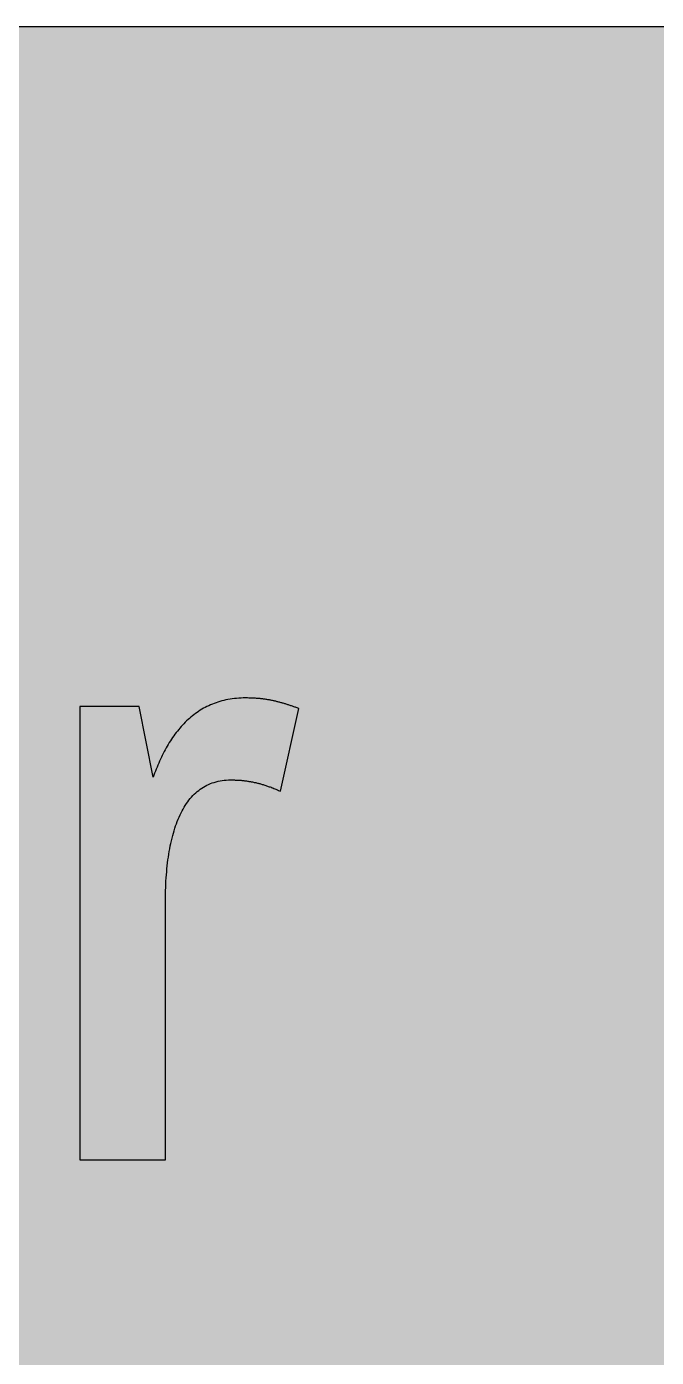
# Model space of a CAD drawing. Header units: millimetres. Extents: x 0 to 212, y 0 to 212.
# Drawn here: x 96.2 to 121.7, y 157.9 to 211.7 of the extents above; entities that cross this region are included whole.
import ezdxf

# ---------------------------------------------------------------- set-up
doc = ezdxf.new("R2010")
doc.units = ezdxf.units.MM

msp = doc.modelspace()

# ---------------------------------------------------------------- hatches: boundary and pattern name
for color, points in [(254, [(14.1633, 0.0536), (13.9878, 0.0533), (13.8125, 0.0559), (13.6373, 0.061), (13.462, 0.0686), (13.2893, 0.0787), (13.114, 0.0914), (12.9413, 0.1041), (12.7686, 0.1219), (12.5959, 0.1397), (12.4231, 0.16), (12.2504, 0.1829), (12.0777, 0.2057), (11.9075, 0.2337), (11.7373, 0.2616), (11.5672, 0.2921), (11.397, 0.3251), (11.2268, 0.3607), (11.0592, 0.3988), (10.8915, 0.4369), (10.7239, 0.4775), (10.5562, 0.5207), (10.3886, 0.5664), (10.2235, 0.6121), (10.0584, 0.6629), (9.8933, 0.7137), (9.7307, 0.7671), (9.5682, 0.8204), (9.4056, 0.8788), (9.2431, 0.9373), (9.083, 0.9982), (8.923, 1.0617), (8.763, 1.1252), (8.6055, 1.1938), (8.4455, 1.2624), (8.2906, 1.331), (8.1331, 1.4046), (7.9781, 1.4783), (7.8232, 1.5545), (7.6708, 1.6332), (7.5184, 1.7145), (7.366, 1.7958), (7.2161, 1.8796), (7.0663, 1.966), (6.919, 2.0523), (6.7716, 2.1438), (6.6243, 2.2352), (6.4795, 2.3266), (6.3348, 2.4232), (6.19, 2.5197), (6.0477, 2.6187), (5.908, 2.7178), (5.7683, 2.8194), (5.6286, 2.9235), (5.4915, 3.0302), (5.3543, 3.1369), (5.2197, 3.2461), (5.0851, 3.3579), (4.953, 3.4722), (4.8209, 3.5865), (4.6914, 3.7033), (4.5644, 3.8202), (4.4348, 3.9395), (4.3104, 4.0615), (4.1859, 4.1859), (4.0615, 4.3104), (3.9395, 4.4348), (3.8202, 4.5618), (3.7033, 4.6914), (3.5865, 4.8209), (3.4722, 4.953), (3.3579, 5.0851), (3.2487, 5.2197), (3.1369, 5.3543), (3.0302, 5.4915), (2.9235, 5.6286), (2.8194, 5.7683), (2.7178, 5.908), (2.6187, 6.0477), (2.5197, 6.19), (2.4232, 6.3348), (2.3266, 6.477), (2.2352, 6.6243), (2.1438, 6.7691), (2.0523, 6.9164), (1.966, 7.0663), (1.8796, 7.2161), (1.7958, 7.366), (1.7145, 7.5184), (1.6332, 7.6708), (1.5545, 7.8232), (1.4783, 7.9781), (1.4046, 8.1331), (1.331, 8.2906), (1.2598, 8.4455), (1.1913, 8.603), (1.1252, 8.763), (1.0592, 8.923), (0.9982, 9.083), (0.9373, 9.2431), (0.8763, 9.4056), (0.8204, 9.5682), (0.7645, 9.7307), (0.7112, 9.8933), (0.6604, 10.0584), (0.6121, 10.2235), (0.5639, 10.3911), (0.5207, 10.5562), (0.4775, 10.7239), (0.4343, 10.8915), (0.3962, 11.0592), (0.3607, 11.2268), (0.3251, 11.397), (0.2921, 11.5672), (0.2616, 11.7373), (0.2311, 11.9075), (0.2057, 12.0802), (0.1803, 12.2504), (0.1575, 12.4231), (0.1372, 12.5959), (0.1194, 12.7686), (0.1041, 12.9413), (0.0889, 13.1166), (0.0787, 13.2893), (0.0686, 13.4645), (0.061, 13.6373), (0.0559, 13.8125), (0.0508, 13.9878), (0.0508, 14.163), (0.0522, 197.6092), (0.0508, 197.7822), (0.0559, 197.9574), (0.061, 198.1327), (0.0686, 198.308), (0.0787, 198.4807), (0.0889, 198.6559), (0.1041, 198.8287), (0.1194, 199.0014), (0.1372, 199.1741), (0.1575, 199.3468), (0.1803, 199.5195), (0.2057, 199.6923), (0.2311, 199.8624), (0.2616, 200.0326), (0.2921, 200.2028), (0.3251, 200.373), (0.3607, 200.5432), (0.3962, 200.7108), (0.4343, 200.8784), (0.4775, 201.0461), (0.5207, 201.2137), (0.5639, 201.3814), (0.6121, 201.5465), (0.6604, 201.7116), (0.7112, 201.8767), (0.7645, 202.0392), (0.8204, 202.2018), (0.8763, 202.3643), (0.9373, 202.5269), (0.9982, 202.6869), (1.0592, 202.8469), (1.1252, 203.007), (1.1913, 203.1644), (1.2598, 203.3245), (1.331, 203.4794), (1.4046, 203.6369), (1.4783, 203.7918), (1.5545, 203.9468), (1.6332, 204.0992), (1.7145, 204.2516), (1.7958, 204.404), (1.8796, 204.5538), (1.966, 204.7037), (2.0523, 204.851), (2.1438, 204.9983), (2.2352, 205.1456), (2.3266, 205.2904), (2.4232, 205.4352), (2.5197, 205.58), (2.6187, 205.7222), (2.7178, 205.8619), (2.8194, 206.0016), (2.9235, 206.1413), (3.0302, 206.2785), (3.1369, 206.4156), (3.2487, 206.5503), (3.3579, 206.6849), (3.4722, 206.817), (3.5865, 206.949), (3.7033, 207.0786), (3.8202, 207.2056), (3.9395, 207.3351), (4.0615, 207.4596), (4.1859, 207.584), (4.3104, 207.7085), (4.4348, 207.8304), (4.5644, 207.9498), (4.6914, 208.0666), (4.8209, 208.1835), (4.953, 208.2978), (5.0851, 208.4121), (5.2197, 208.5213), (5.3543, 208.6331), (5.4915, 208.7397), (5.6286, 208.8464), (5.7683, 208.9506), (5.908, 209.0522), (6.0477, 209.1512), (6.19, 209.2503), (6.3348, 209.3468), (6.4795, 209.4433), (6.6243, 209.5348), (6.7716, 209.6262), (6.919, 209.7176), (7.0663, 209.804), (7.2161, 209.8904), (7.366, 209.9742), (7.5184, 210.0555), (7.6708, 210.1367), (7.8232, 210.2155), (7.9781, 210.2917), (8.1331, 210.3653), (8.2906, 210.439), (8.4455, 210.5101), (8.6055, 210.5787), (8.763, 210.6447), (8.923, 210.7108), (9.083, 210.7717), (9.2431, 210.8327), (9.4056, 210.8937), (9.5682, 210.9495), (9.7307, 211.0054), (9.8933, 211.0588), (10.0584, 211.1096), (10.2235, 211.1578), (10.3886, 211.2061), (10.5562, 211.2493), (10.7239, 211.2924), (10.8915, 211.3356), (11.0592, 211.3737), (11.2268, 211.4093), (11.397, 211.4448), (11.5672, 211.4779), (11.7373, 211.5083), (11.9075, 211.5388), (12.0777, 211.5642), (12.2504, 211.5896), (12.4231, 211.6125), (12.5959, 211.6328), (12.7686, 211.6506), (12.9413, 211.6658), (13.114, 211.6811), (13.2893, 211.6912), (13.462, 211.7014), (13.6373, 211.709), (13.8125, 211.7141), (13.9878, 211.7192), (14.163, 211.7192), (197.6078, 211.7203), (197.7822, 211.7192), (197.9574, 211.7141), (198.1327, 211.709), (198.3054, 211.7014), (198.4807, 211.6912), (198.6534, 211.6811), (198.8287, 211.6658), (199.0014, 211.6506), (199.1741, 211.6328), (199.3468, 211.6125), (199.5195, 211.5896), (199.6897, 211.5642), (199.8624, 211.5388), (200.0326, 211.5083), (200.2028, 211.4779), (200.373, 211.4448), (200.5432, 211.4093), (200.7108, 211.3737), (200.8784, 211.3356), (201.0461, 211.2924), (201.2137, 211.2493), (201.3788, 211.2061), (201.5465, 211.1578), (201.7116, 211.1096), (201.8767, 211.0588), (202.0392, 211.0054), (202.2018, 210.9495), (202.3643, 210.8937), (202.5269, 210.8327), (202.6869, 210.7717), (202.8469, 210.7108), (203.007, 210.6447), (203.167, 210.5787), (203.3245, 210.5101), (203.4794, 210.439), (203.6369, 210.3653), (203.7918, 210.2917), (203.9468, 210.2155), (204.0992, 210.1367), (204.2516, 210.0555), (204.404, 209.9742), (204.5538, 209.8904), (204.7037, 209.804), (204.8535, 209.7176), (205.0009, 209.6262), (205.1456, 209.5348), (205.293, 209.4433), (205.4352, 209.3468), (205.58, 209.2503), (205.7222, 209.1512), (205.8619, 209.0522), (206.0016, 208.9506), (206.1413, 208.8464), (206.2785, 208.7397), (206.4156, 208.6331), (206.5503, 208.5213), (206.6849, 208.4121), (206.817, 208.2978), (206.949, 208.1835), (207.0786, 208.0666), (207.2081, 207.9498), (207.3351, 207.8304), (207.4596, 207.7085), (207.584, 207.584), (207.7085, 207.4596), (207.8304, 207.3351), (207.9498, 207.2056), (208.0666, 207.0786), (208.1835, 206.949), (208.2978, 206.817), (208.4121, 206.6849), (208.5238, 206.5503), (208.6331, 206.4156), (208.7397, 206.2785), (208.8464, 206.1413), (208.9506, 206.0016), (209.0522, 205.8619), (209.1512, 205.7222), (209.2503, 205.58), (209.3468, 205.4352), (209.4433, 205.2904), (209.5348, 205.1456), (209.6262, 204.9983), (209.7176, 204.851), (209.804, 204.7037), (209.8904, 204.5538), (209.9742, 204.404), (210.0555, 204.2516), (210.1367, 204.0992), (210.2155, 203.9468), (210.2917, 203.7918), (210.3653, 203.6369), (210.439, 203.4794), (210.5076, 203.3245), (210.5762, 203.1644), (210.6447, 203.007), (210.7082, 202.8469), (210.7717, 202.6869), (210.8327, 202.5269), (210.8911, 202.3643), (210.9495, 202.2018), (211.0029, 202.0392), (211.0562, 201.8767), (211.107, 201.7116), (211.1578, 201.5465), (211.2035, 201.3814), (211.2493, 201.2137), (211.2924, 201.0461), (211.3331, 200.8784), (211.3712, 200.7108), (211.4093, 200.5432), (211.4448, 200.373), (211.4779, 200.2028), (211.5083, 200.0326), (211.5363, 199.8624), (211.5642, 199.6923), (211.5871, 199.5195), (211.6099, 199.3468), (211.6303, 199.1741), (211.648, 199.0014), (211.6658, 198.8287), (211.6785, 198.6559), (211.6912, 198.4807), (211.7014, 198.308), (211.709, 198.1327), (211.7141, 197.9574), (211.7166, 197.7822), (211.7166, 197.6069), (211.7189, 14.1647), (211.7166, 13.9878), (211.7141, 13.8125), (211.709, 13.6373), (211.7014, 13.4645), (211.6912, 13.2893), (211.6785, 13.1166), (211.6658, 12.9413), (211.648, 12.7686), (211.6303, 12.5959), (211.6099, 12.4231), (211.5871, 12.2504), (211.5642, 12.0802), (211.5363, 11.9075), (211.5083, 11.7373), (211.4779, 11.5672), (211.4448, 11.397), (211.4093, 11.2268), (211.3712, 11.0592), (211.3331, 10.8915), (211.2924, 10.7239), (211.2493, 10.5562), (211.2035, 10.3911), (211.1578, 10.2235), (211.107, 10.0584), (211.0562, 9.8933), (211.0029, 9.7307), (210.9495, 9.5682), (210.8911, 9.4056), (210.8327, 9.2431), (210.7717, 9.083), (210.7082, 8.923), (210.6447, 8.763), (210.5762, 8.603), (210.5076, 8.4455), (210.439, 8.2906), (210.3653, 8.1331), (210.2917, 7.9781), (210.2155, 7.8232), (210.1367, 7.6708), (210.0555, 7.5184), (209.9742, 7.366), (209.8904, 7.2161), (209.804, 7.0663), (209.7176, 6.9164), (209.6262, 6.7691), (209.5348, 6.6243), (209.4433, 6.477), (209.3468, 6.3348), (209.2503, 6.19), (209.1512, 6.0477), (209.0522, 5.908), (208.9506, 5.7683), (208.8464, 5.6286), (208.7397, 5.4915), (208.6331, 5.3543), (208.5238, 5.2197), (208.4121, 5.0851), (208.2978, 4.953), (208.1835, 4.8209), (208.0666, 4.6914), (207.9498, 4.5618), (207.8304, 4.4348), (207.7085, 4.3104), (207.584, 4.1859), (207.4596, 4.0615), (207.3351, 3.9395), (207.2081, 3.8202), (207.0786, 3.7033), (206.949, 3.5865), (206.817, 3.4722), (206.6849, 3.3579), (206.5503, 3.2461), (206.4156, 3.1369), (206.2785, 3.0302), (206.1413, 2.9235), (206.0016, 2.8194), (205.8619, 2.7178), (205.7222, 2.6187), (205.58, 2.5197), (205.4352, 2.4232), (205.293, 2.3266), (205.1456, 2.2352), (205.0009, 2.1438), (204.8535, 2.0523), (204.7037, 1.966), (204.5538, 1.8796), (204.404, 1.7958), (204.2516, 1.7145), (204.0992, 1.6332), (203.9468, 1.5545), (203.7918, 1.4783), (203.6369, 1.4046), (203.4794, 1.331), (203.3245, 1.2624), (203.167, 1.1938), (203.007, 1.1252), (202.8469, 1.0617), (202.6869, 0.9982), (202.5269, 0.9373), (202.3643, 0.8788), (202.2018, 0.8204), (202.0392, 0.7671), (201.8767, 0.7137), (201.7116, 0.6629), (201.5465, 0.6121), (201.3788, 0.5664), (201.2137, 0.5207), (201.0461, 0.4775), (200.8784, 0.4369), (200.7108, 0.3988), (200.5432, 0.3607), (200.373, 0.3251), (200.2028, 0.2921), (200.0326, 0.2616), (199.8624, 0.2337), (199.6897, 0.2057), (199.5195, 0.1829), (199.3468, 0.16), (199.1741, 0.1397), (199.0014, 0.1219), (198.8287, 0.1041), (198.6534, 0.0914), (198.4807, 0.0787), (198.3054, 0.0686), (198.1327, 0.061), (197.9574, 0.0559), (197.7822, 0.0533), (197.6069, 0.0533)]), (59, [(104.4744, 181.2392), (104.4981, 181.2392), (104.5235, 181.2366), (104.5489, 181.2366), (104.5743, 181.2366), (104.5997, 181.2366), (104.6251, 181.2366), (104.6505, 181.2341), (104.6759, 181.2341), (104.7039, 181.2341), (104.7293, 181.2315), (104.7572, 181.2315), (104.7826, 181.229), (104.8106, 181.2265), (104.836, 181.2265), (104.8639, 181.2239), (104.8918, 181.2214), (104.9198, 181.2188), (104.9477, 181.2163), (104.9757, 181.2138), (105.0036, 181.2087), (105.0315, 181.2061), (105.062, 181.2036), (105.09, 181.1985), (105.1179, 181.196), (105.1484, 181.1909), (105.1789, 181.1858), (105.2068, 181.1807), (105.2373, 181.1757), (105.2678, 181.1706), (105.2982, 181.1655), (105.3287, 181.1604), (105.3592, 181.1553), (105.3922, 181.1477), (105.4227, 181.1401), (105.4532, 181.135), (105.4862, 181.1274), (105.5167, 181.1198), (105.5497, 181.1122), (105.5827, 181.1045), (105.6157, 181.0944), (105.6488, 181.0868), (105.6818, 181.0766), (105.7148, 181.0664), (105.7504, 181.0588), (105.7834, 181.0487), (105.8189, 181.036), (105.852, 181.0258), (105.8875, 181.0156), (105.9231, 181.0029), (105.9586, 180.9902), (105.9942, 180.9775), (106.0298, 180.9648), (106.0653, 180.9521), (106.1034, 180.9394), (106.139, 180.9242), (106.1771, 180.9115), (106.2152, 180.8963), (106.2533, 180.881), (106.2914, 180.8632), (106.3295, 180.848), (106.3676, 180.8328), (106.4057, 180.815), (106.4463, 180.7972), (106.4844, 180.7794), (107.2265, 184.1317), (107.1931, 184.1424), (107.1601, 184.1525), (107.127, 184.1652), (107.094, 184.1754), (107.0635, 184.1881), (107.0305, 184.1983), (107, 184.2084), (106.967, 184.2186), (106.9365, 184.2313), (106.9061, 184.2414), (106.873, 184.2516), (106.8426, 184.2618), (106.8121, 184.2719), (106.7816, 184.2821), (106.7511, 184.2922), (106.7206, 184.2999), (106.6902, 184.31), (106.6597, 184.3202), (106.6292, 184.3278), (106.5987, 184.338), (106.5682, 184.3481), (106.5378, 184.3557), (106.5073, 184.3634), (106.4768, 184.3735), (106.4463, 184.3811), (106.4158, 184.3888), (106.3854, 184.3964), (106.3523, 184.404), (106.3219, 184.4116), (106.2914, 184.4192), (106.2609, 184.4269), (106.2279, 184.4345), (106.1974, 184.4421), (106.1644, 184.4472), (106.1339, 184.4548), (106.1009, 184.4624), (106.0704, 184.4675), (106.0374, 184.4726), (106.0044, 184.4802), (105.9713, 184.4853), (105.9383, 184.4904), (105.9053, 184.4954), (105.8723, 184.5005), (105.8367, 184.5056), (105.8037, 184.5107), (105.7681, 184.5132), (105.7326, 184.5183), (105.697, 184.5234), (105.6615, 184.5259), (105.6259, 184.5285), (105.5903, 184.5335), (105.5522, 184.5361), (105.5141, 184.5386), (105.4786, 184.5412), (105.4405, 184.5437), (105.3998, 184.5462), (105.3617, 184.5488), (105.3211, 184.5488), (105.283, 184.5513), (105.2424, 184.5513), (105.2017, 184.5513), (105.1585, 184.5539), (105.1179, 184.5539), (105.0747, 184.5539), (104.9807, 184.5539), (104.8893, 184.5488), (104.7979, 184.5437), (104.7064, 184.5386), (104.6201, 184.5285), (104.5312, 184.5183), (104.4473, 184.5056), (104.361, 184.4904), (104.2797, 184.4726), (104.1959, 184.4548), (104.1171, 184.4345), (104.0359, 184.4116), (103.9571, 184.3888), (103.8809, 184.3608), (103.8047, 184.3354), (103.7311, 184.3049), (103.6574, 184.2745), (103.5837, 184.2414), (103.5126, 184.2084), (103.444, 184.1729), (103.3755, 184.1348), (103.3069, 184.0967), (103.2408, 184.056), (103.1748, 184.0128), (103.1088, 183.9697), (103.0453, 183.9239), (102.9843, 183.8782), (102.9233, 183.83), (102.8624, 183.7792), (102.804, 183.7284), (102.7455, 183.6776), (102.6871, 183.6242), (102.6312, 183.5683), (102.5754, 183.5125), (102.522, 183.4566), (102.4687, 183.3982), (102.4179, 183.3372), (102.3671, 183.2762), (102.3163, 183.2127), (102.2655, 183.1518), (102.2172, 183.0857), (102.169, 183.0197), (102.1232, 182.9537), (102.0775, 182.8851), (102.0318, 182.8165), (101.9886, 182.7479), (101.9454, 182.6768), (101.9048, 182.6057), (101.8616, 182.532), (101.821, 182.4584), (101.7829, 182.3847), (101.7422, 182.3085), (101.7041, 182.2323), (101.666, 182.1561), (101.6305, 182.0774), (101.5949, 181.9986), (101.5594, 181.9199), (101.5263, 181.8386), (101.4908, 181.7573), (101.4578, 181.676), (101.4273, 181.5948), (101.3943, 181.5109), (101.3638, 181.4271), (101.3333, 181.3433), (100.7703, 184.2022), (98.3728, 184.2022), (98.3728, 165.8592), (101.8286, 165.8592), (101.8286, 176.2301), (101.8286, 176.3649), (101.8286, 176.497), (101.8311, 176.6316), (101.8362, 176.7611), (101.8413, 176.8907), (101.8464, 177.0202), (101.854, 177.1472), (101.8616, 177.2742), (101.8718, 177.3987), (101.8819, 177.5231), (101.8921, 177.6451), (101.9048, 177.7644), (101.92, 177.8838), (101.9353, 178.0007), (101.9505, 178.1175), (101.9683, 178.2318), (101.9861, 178.3436), (102.0064, 178.4553), (102.0267, 178.5645), (102.0496, 178.6712), (102.075, 178.7779), (102.0978, 178.882), (102.1258, 178.9836), (102.1537, 179.0852), (102.1817, 179.1843), (102.2121, 179.2808), (102.2426, 179.3748), (102.2756, 179.4662), (102.3112, 179.5577), (102.3468, 179.6466), (102.3849, 179.7329), (102.423, 179.8193), (102.4636, 179.9006), (102.5042, 179.9819), (102.5474, 180.0581), (102.5906, 180.1343), (102.6363, 180.2079), (102.6846, 180.279), (102.7328, 180.3502), (102.7836, 180.4162), (102.8344, 180.4797), (102.8878, 180.5432), (102.9437, 180.6016), (102.9995, 180.6575), (103.058, 180.7134), (103.1164, 180.7667), (103.1773, 180.815), (103.2408, 180.8632), (103.3043, 180.9064), (103.3704, 180.9471), (103.439, 180.9877), (103.5075, 181.0233), (103.5787, 181.0563), (103.6523, 181.0893), (103.726, 181.1172), (103.8022, 181.1401), (103.8809, 181.163), (103.9597, 181.1833), (104.0409, 181.2011), (104.1248, 181.2138), (104.2086, 181.2239), (104.2949, 181.2315), (104.3838, 181.2366), (104.4727, 181.2392)])]:
    msp.add_hatch(color=color).paths.add_polyline_path(points)
h = msp.add_hatch(color=59)
h.paths.add_polyline_path([(14.1633, 3.5814), (13.8887, 3.5839), (13.6169, 3.5941), (13.3477, 3.6119), (13.081, 3.6347), (12.8143, 3.6652), (12.5501, 3.7008), (12.2885, 3.7465), (12.0294, 3.7948), (11.7729, 3.8506), (11.5164, 3.9141), (11.2649, 3.9827), (11.016, 4.0564), (10.7671, 4.1351), (10.5232, 4.2215), (10.2819, 4.3129), (10.0432, 4.412), (9.8069, 4.5161), (9.5733, 4.6228), (9.3447, 4.7371), (9.1186, 4.8565), (8.8951, 4.9809), (8.6741, 5.113), (8.4582, 5.2476), (8.2448, 5.3873), (8.0366, 5.5321), (7.8308, 5.682), (7.6276, 5.8369), (7.4295, 5.9969), (7.2365, 6.1595), (7.046, 6.3297), (6.8605, 6.5024), (6.6777, 6.6802), (6.5024, 6.8605), (6.3271, 7.046), (6.1595, 7.2365), (5.9969, 7.432), (5.8369, 7.6302), (5.682, 7.8308), (5.5321, 8.0366), (5.3873, 8.2448), (5.2451, 8.4582), (5.1105, 8.6741), (4.9809, 8.8951), (4.8565, 9.1186), (4.7371, 9.3447), (4.6228, 9.5758), (4.5136, 9.8069), (4.4094, 10.0432), (4.3129, 10.2819), (4.2215, 10.5232), (4.1351, 10.7696), (4.0538, 11.016), (3.9802, 11.2649), (3.9116, 11.5189), (3.8506, 11.7729), (3.7948, 12.0294), (3.744, 12.2911), (3.7008, 12.5527), (3.6627, 12.8143), (3.6322, 13.081), (3.6093, 13.3502), (3.5916, 13.6195), (3.5814, 13.8913), (3.5789, 14.163), (3.58, 197.6092), (3.5814, 197.8812), (3.5916, 198.153), (3.6093, 198.4223), (3.6322, 198.689), (3.6627, 198.9557), (3.7008, 199.2198), (3.744, 199.4814), (3.7948, 199.7405), (3.8506, 199.9971), (3.9116, 200.2536), (3.9802, 200.5051), (4.0538, 200.754), (4.1351, 201.0029), (4.2215, 201.2467), (4.3129, 201.488), (4.4094, 201.7268), (4.5136, 201.963), (4.6228, 202.1967), (4.7371, 202.4253), (4.8565, 202.6514), (4.9809, 202.8749), (5.1105, 203.0959), (5.2451, 203.3118), (5.3873, 203.5251), (5.5321, 203.7334), (5.682, 203.9391), (5.8369, 204.1423), (5.9969, 204.3405), (6.1595, 204.5335), (6.3271, 204.724), (6.5024, 204.9094), (6.6777, 205.0923), (6.8605, 205.2676), (7.046, 205.4428), (7.2365, 205.6105), (7.4295, 205.773), (7.6276, 205.933), (7.8308, 206.088), (8.0366, 206.2378), (8.2448, 206.3826), (8.4582, 206.5249), (8.6741, 206.6595), (8.8951, 206.789), (9.1186, 206.9135), (9.3447, 207.0329), (9.5733, 207.1472), (9.8069, 207.2564), (10.0432, 207.3605), (10.2819, 207.457), (10.5232, 207.5485), (10.7671, 207.6348), (11.016, 207.7161), (11.2649, 207.7898), (11.5164, 207.8584), (11.7729, 207.9193), (12.0294, 207.9752), (12.2885, 208.026), (12.5501, 208.0692), (12.8143, 208.1073), (13.081, 208.1378), (13.3477, 208.1606), (13.6169, 208.1784), (13.8887, 208.1886), (14.163, 208.1911), (197.6078, 208.1925), (197.8787, 208.1886), (198.1505, 208.1784), (198.4197, 208.1606), (198.689, 208.1378), (198.9557, 208.1073), (199.2173, 208.0692), (199.4789, 208.026), (199.7405, 207.9752), (199.9971, 207.9193), (200.2511, 207.8584), (200.5051, 207.7898), (200.754, 207.7161), (201.0004, 207.6348), (201.2467, 207.5485), (201.488, 207.457), (201.7268, 207.3605), (201.963, 207.2564), (202.1942, 207.1472), (202.4253, 207.0329), (202.6514, 206.9135), (202.8749, 206.789), (203.0959, 206.6595), (203.3118, 206.5249), (203.5251, 206.3826), (203.7334, 206.2378), (203.9391, 206.088), (204.1398, 205.933), (204.3379, 205.773), (204.5335, 205.6105), (204.724, 205.4428), (204.9094, 205.2676), (205.0898, 205.0923), (205.2676, 204.9094), (205.4403, 204.724), (205.6105, 204.5335), (205.773, 204.3405), (205.933, 204.1423), (206.088, 203.9391), (206.2378, 203.7334), (206.3826, 203.5251), (206.5223, 203.3118), (206.6569, 203.0959), (206.789, 202.8749), (206.9135, 202.6514), (207.0329, 202.4253), (207.1472, 202.1967), (207.2538, 201.963), (207.358, 201.7268), (207.457, 201.488), (207.5485, 201.2467), (207.6348, 201.0029), (207.7136, 200.754), (207.7872, 200.5051), (207.8558, 200.2536), (207.9193, 199.9971), (207.9752, 199.7405), (208.0235, 199.4814), (208.0692, 199.2198), (208.1047, 198.9557), (208.1352, 198.689), (208.1581, 198.4223), (208.1759, 198.153), (208.186, 197.8812), (208.1911, 197.6069), (208.1911, 14.1647), (208.186, 13.8913), (208.1759, 13.6195), (208.1581, 13.3502), (208.1352, 13.081), (208.1047, 12.8143), (208.0692, 12.5527), (208.0235, 12.2911), (207.9752, 12.0294), (207.9193, 11.7729), (207.8558, 11.5189), (207.7872, 11.2649), (207.7136, 11.016), (207.6348, 10.7696), (207.5485, 10.5232), (207.457, 10.2819), (207.358, 10.0432), (207.2538, 9.8069), (207.1472, 9.5758), (207.0329, 9.3447), (206.9135, 9.1186), (206.789, 8.8951), (206.6569, 8.6741), (206.5223, 8.4582), (206.3826, 8.2448), (206.2378, 8.0366), (206.088, 7.8308), (205.933, 7.6302), (205.773, 7.432), (205.6105, 7.2365), (205.4403, 7.046), (205.2676, 6.8605), (205.0898, 6.6802), (204.9094, 6.5024), (204.724, 6.3297), (204.5335, 6.1595), (204.3379, 5.9969), (204.1398, 5.8369), (203.9391, 5.682), (203.7334, 5.5321), (203.5251, 5.3873), (203.3118, 5.2476), (203.0959, 5.113), (202.8749, 4.9809), (202.6514, 4.8565), (202.4253, 4.7371), (202.1942, 4.6228), (201.963, 4.5161), (201.7268, 4.412), (201.488, 4.3129), (201.2467, 4.2215), (201.0004, 4.1351), (200.754, 4.0564), (200.5051, 3.9827), (200.2511, 3.9141), (199.9971, 3.8506), (199.7405, 3.7948), (199.4789, 3.7465), (199.2173, 3.7008), (198.9557, 3.6652), (198.689, 3.6347), (198.4197, 3.6119), (198.1505, 3.5941), (197.8787, 3.5839), (197.6069, 3.5789)])
h.paths.add_polyline_path([(14.1633, 8.8731), (14.0259, 8.8748), (13.8887, 8.8798), (13.7541, 8.8875), (13.622, 8.9002), (13.4874, 8.9154), (13.3553, 8.9332), (13.2258, 8.9535), (13.0962, 8.9789), (12.9667, 9.0068), (12.8397, 9.0373), (12.7127, 9.0729), (12.5882, 9.1084), (12.4663, 9.1491), (12.3419, 9.1923), (12.2225, 9.238), (12.1031, 9.2888), (11.9837, 9.3396), (11.8694, 9.3929), (11.7526, 9.4513), (11.6408, 9.5098), (11.5291, 9.5733), (11.4198, 9.6368), (11.3106, 9.7053), (11.2039, 9.7765), (11.0998, 9.8476), (10.9957, 9.9238), (10.8966, 10), (10.7975, 10.0787), (10.6985, 10.1625), (10.6045, 10.2464), (10.5105, 10.3327), (10.4216, 10.4216), (10.3327, 10.5131), (10.2464, 10.6045), (10.16, 10.701), (10.0787, 10.7975), (10, 10.8966), (9.9212, 10.9982), (9.8476, 11.0998), (9.7739, 11.2039), (9.7053, 11.3106), (9.6368, 11.4198), (9.5707, 11.5291), (9.5098, 11.6408), (9.4488, 11.7551), (9.3929, 11.8694), (9.337, 11.9863), (9.2862, 12.1031), (9.238, 12.2225), (9.1923, 12.3444), (9.1491, 12.4663), (9.1084, 12.5908), (9.0703, 12.7152), (9.0373, 12.8397), (9.0068, 12.9692), (8.9789, 13.0962), (8.9535, 13.2258), (8.9306, 13.3579), (8.9129, 13.4899), (8.8976, 13.622), (8.8849, 13.7566), (8.8773, 13.8913), (8.8722, 14.0259), (8.8697, 14.163), (8.8717, 197.6092), (8.8722, 197.7441), (8.8773, 197.8812), (8.8849, 198.0159), (8.8976, 198.1479), (8.9129, 198.2826), (8.9306, 198.4146), (8.9535, 198.5442), (8.9789, 198.6737), (9.0068, 198.8033), (9.0373, 198.9303), (9.0703, 199.0573), (9.1084, 199.1817), (9.1491, 199.3036), (9.1923, 199.4281), (9.238, 199.5475), (9.2862, 199.6669), (9.337, 199.7862), (9.3929, 199.9005), (9.4488, 200.0174), (9.5098, 200.1291), (9.5707, 200.2409), (9.6368, 200.3501), (9.7053, 200.4593), (9.7739, 200.566), (9.8476, 200.6702), (9.9212, 200.7743), (10, 200.8734), (10.0787, 200.9724), (10.16, 201.0715), (10.2464, 201.1655), (10.3327, 201.2594), (10.4216, 201.3483), (10.5105, 201.4372), (10.6045, 201.5236), (10.6985, 201.61), (10.7975, 201.6912), (10.8966, 201.77), (10.9957, 201.8487), (11.0998, 201.9224), (11.2039, 201.996), (11.3106, 202.0646), (11.4198, 202.1332), (11.5291, 202.1992), (11.6408, 202.2602), (11.7526, 202.3212), (11.8694, 202.377), (11.9837, 202.4329), (12.1031, 202.4837), (12.2225, 202.532), (12.3419, 202.5777), (12.4663, 202.6209), (12.5882, 202.6615), (12.7127, 202.6996), (12.8397, 202.7326), (12.9667, 202.7631), (13.0962, 202.7911), (13.2258, 202.8165), (13.3553, 202.8393), (13.4874, 202.8571), (13.622, 202.8723), (13.7541, 202.885), (13.8887, 202.8927), (14.0259, 202.8977), (14.163, 202.9003), (197.6078, 202.9008), (197.7441, 202.8977), (197.8787, 202.8927), (198.0133, 202.885), (198.1479, 202.8723), (198.28, 202.8571), (198.4121, 202.8393), (198.5442, 202.8165), (198.6737, 202.7911), (198.8007, 202.7631), (198.9303, 202.7326), (199.0547, 202.6996), (199.1792, 202.6615), (199.3036, 202.6209), (199.4256, 202.5777), (199.5475, 202.532), (199.6669, 202.4837), (199.7837, 202.4329), (199.9005, 202.377), (200.0148, 202.3212), (200.1291, 202.2602), (200.2409, 202.1992), (200.3501, 202.1332), (200.4593, 202.0646), (200.566, 201.996), (200.6702, 201.9224), (200.7718, 201.8487), (200.8734, 201.77), (200.9724, 201.6912), (201.0689, 201.61), (201.1655, 201.5236), (201.2569, 201.4372), (201.3483, 201.3483), (201.4372, 201.2594), (201.5236, 201.1655), (201.6074, 201.0715), (201.6912, 200.9724), (201.77, 200.8734), (201.8462, 200.7743), (201.9224, 200.6702), (201.9935, 200.566), (202.0646, 200.4593), (202.1332, 200.3501), (202.1967, 200.2409), (202.2602, 200.1291), (202.3186, 200.0174), (202.377, 199.9005), (202.4304, 199.7862), (202.4812, 199.6669), (202.532, 199.5475), (202.5777, 199.4281), (202.6209, 199.3036), (202.6615, 199.1817), (202.6971, 199.0573), (202.7326, 198.9303), (202.7631, 198.8033), (202.7911, 198.6737), (202.8165, 198.5442), (202.8368, 198.4146), (202.8546, 198.2826), (202.8698, 198.1479), (202.8825, 198.0159), (202.8901, 197.8812), (202.8952, 197.7441), (202.8977, 197.6069), (202.8994, 14.1647), (202.8952, 14.0259), (202.8901, 13.8913), (202.8825, 13.7566), (202.8698, 13.622), (202.8546, 13.4899), (202.8368, 13.3579), (202.8165, 13.2258), (202.7911, 13.0962), (202.7631, 12.9692), (202.7326, 12.8397), (202.6971, 12.7152), (202.6615, 12.5908), (202.6209, 12.4663), (202.5777, 12.3444), (202.532, 12.2225), (202.4812, 12.1031), (202.4304, 11.9863), (202.377, 11.8694), (202.3186, 11.7551), (202.2602, 11.6408), (202.1967, 11.5291), (202.1332, 11.4198), (202.0646, 11.3106), (201.9935, 11.2039), (201.9224, 11.0998), (201.8462, 10.9982), (201.77, 10.8966), (201.6912, 10.7975), (201.6074, 10.701), (201.5236, 10.6045), (201.4372, 10.5131), (201.3483, 10.4216), (201.2569, 10.3327), (201.1655, 10.2464), (201.0689, 10.1625), (200.9724, 10.0787), (200.8734, 10), (200.7718, 9.9238), (200.6702, 9.8476), (200.566, 9.7765), (200.4593, 9.7053), (200.3501, 9.6368), (200.2409, 9.5733), (200.1291, 9.5098), (200.0148, 9.4513), (199.9005, 9.3929), (199.7837, 9.3396), (199.6669, 9.2888), (199.5475, 9.238), (199.4256, 9.1923), (199.3036, 9.1491), (199.1792, 9.1084), (199.0547, 9.0729), (198.9303, 9.0373), (198.8007, 9.0068), (198.6737, 8.9789), (198.5442, 8.9535), (198.4121, 8.9332), (198.28, 8.9154), (198.1479, 8.9002), (198.0133, 8.8875), (197.8787, 8.8798), (197.7441, 8.8748), (197.6069, 8.8722)], flags=16)
h = msp.add_hatch(color=59)
h.paths.add_polyline_path([(121.4797, 173.8669), (121.4797, 175.8774), (121.478, 176.1363), (121.473, 176.3903), (121.4679, 176.6443), (121.4603, 176.8932), (121.4501, 177.1371), (121.4374, 177.3784), (121.4222, 177.6146), (121.4069, 177.8483), (121.3866, 178.0794), (121.3637, 178.3055), (121.3409, 178.529), (121.3129, 178.7474), (121.2825, 178.9608), (121.2494, 179.1716), (121.2164, 179.3799), (121.1783, 179.5831), (121.1377, 179.7837), (121.0945, 179.9793), (121.0488, 180.1698), (121.0005, 180.3578), (120.9472, 180.5432), (120.8938, 180.7235), (120.838, 180.8988), (120.777, 181.0715), (120.7135, 181.2392), (120.6475, 181.4043), (120.5789, 181.5643), (120.5052, 181.7218), (120.4316, 181.8716), (120.3528, 182.0215), (120.2715, 182.1663), (120.1852, 182.306), (120.0988, 182.4406), (120.0074, 182.5727), (119.9109, 182.7022), (119.8143, 182.8241), (119.7127, 182.9435), (119.6086, 183.0603), (119.4994, 183.1696), (119.3876, 183.2788), (119.2733, 183.3804), (119.1539, 183.4794), (119.032, 183.5734), (118.9076, 183.6649), (118.778, 183.7487), (118.6434, 183.8325), (118.5062, 183.9087), (118.3665, 183.9824), (118.2218, 184.0509), (118.0744, 184.1144), (117.922, 184.1754), (117.7671, 184.2313), (117.6071, 184.2821), (117.4445, 184.3278), (117.2769, 184.371), (117.1042, 184.4091), (116.9289, 184.4421), (116.7511, 184.4726), (116.5657, 184.498), (116.3777, 184.5183), (116.1872, 184.5335), (115.9916, 184.5437), (115.791, 184.5513), (115.5852, 184.5539), (115.3846, 184.5513), (115.1865, 184.5437), (114.9909, 184.5335), (114.8004, 184.5183), (114.6124, 184.498), (114.427, 184.4751), (114.2467, 184.4446), (114.0689, 184.4116), (113.8936, 184.3735), (113.7234, 184.3303), (113.5558, 184.2846), (113.3932, 184.2313), (113.2307, 184.1754), (113.0732, 184.1144), (112.9208, 184.0484), (112.7684, 183.9773), (112.6211, 183.9036), (112.4763, 183.8223), (112.3366, 183.7385), (112.1994, 183.6496), (112.0648, 183.5531), (111.9327, 183.454), (111.8057, 183.3524), (111.6813, 183.2432), (111.5593, 183.1289), (111.4425, 183.0095), (111.3282, 182.8876), (111.2164, 182.7581), (111.1072, 182.626), (111.0031, 182.4863), (110.9015, 182.3441), (110.8024, 182.1942), (110.7059, 182.0418), (110.6145, 181.8843), (110.5256, 181.7192), (110.4392, 181.5516), (110.3554, 181.3763), (110.2766, 181.1985), (110.2004, 181.0156), (110.1268, 180.8251), (110.0557, 180.6321), (109.9871, 180.4314), (109.9236, 180.2257), (109.8626, 180.0174), (109.8042, 179.8015), (109.7483, 179.5805), (109.6975, 179.3545), (109.6493, 179.1233), (109.6035, 178.8871), (109.5604, 178.6433), (109.5197, 178.3969), (109.4816, 178.1429), (109.4486, 177.8838), (109.4181, 177.6222), (109.3902, 177.3504), (109.3648, 177.0761), (109.3419, 176.7967), (109.3241, 176.5097), (109.3089, 176.2201), (109.2937, 175.9229), (109.2835, 175.6181), (109.2784, 175.3108), (109.2733, 174.9958), (109.2708, 174.6783), (109.2733, 174.3253), (109.281, 173.9798), (109.2937, 173.6446), (109.3114, 173.3194), (109.3318, 172.9994), (109.3572, 172.6895), (109.3876, 172.3898), (109.4232, 172.0952), (109.4638, 171.8107), (109.507, 171.5313), (109.5553, 171.262), (109.6061, 171.0004), (109.662, 170.7464), (109.7229, 170.5), (109.7864, 170.2613), (109.855, 170.0301), (109.9261, 169.8041), (110.0023, 169.5882), (110.0811, 169.3774), (110.1623, 169.1742), (110.2487, 168.976), (110.3376, 168.7855), (110.429, 168.6027), (110.5256, 168.4274), (110.6246, 168.2547), (110.7262, 168.0921), (110.8304, 167.9346), (110.9396, 167.7822), (111.0488, 167.6349), (111.1631, 167.4952), (111.2799, 167.3631), (111.3968, 167.2336), (111.5187, 167.1117), (111.6432, 166.9923), (111.7676, 166.8805), (111.8972, 166.7739), (112.0267, 166.6723), (112.1588, 166.5757), (112.2934, 166.4843), (112.4306, 166.3979), (112.5703, 166.3167), (112.71, 166.2379), (112.8522, 166.1668), (112.997, 166.0982), (113.1418, 166.0347), (113.2891, 165.9738), (113.4364, 165.9179), (113.5888, 165.8671), (113.7387, 165.8188), (113.8911, 165.7756), (114.046, 165.735), (114.2009, 165.6994), (114.3559, 165.6664), (114.5134, 165.6359), (114.6708, 165.6105), (114.8283, 165.5877), (114.9883, 165.5674), (115.1484, 165.5496), (115.3084, 165.5369), (115.4684, 165.5242), (115.6284, 165.5166), (115.791, 165.5089), (115.9535, 165.5064), (116.1161, 165.5039), (116.205, 165.5064), (116.2964, 165.5064), (116.3879, 165.5089), (116.4793, 165.514), (116.5682, 165.5166), (116.6597, 165.5242), (116.7511, 165.5293), (116.84, 165.5369), (116.9314, 165.5445), (117.0203, 165.5547), (117.1118, 165.5623), (117.2007, 165.575), (117.2896, 165.5851), (117.3785, 165.5978), (117.4674, 165.6105), (117.5563, 165.6258), (117.6452, 165.6385), (117.7341, 165.6537), (117.8204, 165.6715), (117.9068, 165.6867), (117.9957, 165.7045), (118.0821, 165.7223), (118.1684, 165.7401), (118.2522, 165.7604), (118.3386, 165.7807), (118.4224, 165.801), (118.5062, 165.8214), (118.5901, 165.8417), (118.6739, 165.8645), (118.7552, 165.8874), (118.839, 165.9103), (118.9203, 165.9331), (118.999, 165.956), (119.0803, 165.9814), (119.159, 166.0042), (119.2378, 166.0296), (119.3165, 166.055), (119.3927, 166.0804), (119.4714, 166.1084), (119.5451, 166.1338), (119.6213, 166.1592), (119.695, 166.1871), (119.7686, 166.2151), (119.8423, 166.243), (119.9134, 166.2684), (119.9845, 166.2963), (120.0556, 166.3243), (120.1242, 166.3522), (120.1928, 166.3827), (120.2588, 166.4106), (120.3249, 166.4386), (120.3909, 166.4665), (120.4544, 166.4945), (120.5179, 166.5249), (120.5814, 166.5529), (120.6424, 166.5808), (120.7008, 166.6113), (120.7592, 166.6392), (120.8176, 166.6672), (120.8761, 166.6977), (120.9294, 166.7256), (120.9853, 166.7535), (121.0386, 166.7815), (121.0894, 166.8094), (120.0686, 169.387), (120.0074, 169.357), (119.9439, 169.3266), (119.8829, 169.2986), (119.822, 169.2707), (119.761, 169.2427), (119.7, 169.2148), (119.6391, 169.1869), (119.5781, 169.1615), (119.5197, 169.1335), (119.4587, 169.1081), (119.3978, 169.0827), (119.3368, 169.0573), (119.2759, 169.0345), (119.2149, 169.0091), (119.1565, 168.9862), (119.0955, 168.9633), (119.0346, 168.9405), (118.9761, 168.9176), (118.9152, 168.8973), (118.8542, 168.8744), (118.7958, 168.8541), (118.7348, 168.8338), (118.6764, 168.8135), (118.618, 168.7932), (118.557, 168.7754), (118.4986, 168.7551), (118.4377, 168.7373), (118.3792, 168.7195), (118.3208, 168.7017), (118.2624, 168.6865), (118.204, 168.6687), (118.143, 168.6535), (118.0846, 168.6382), (118.0262, 168.623), (117.9678, 168.6077), (117.9093, 168.595), (117.8509, 168.5798), (117.7925, 168.5671), (117.7366, 168.5544), (117.6782, 168.5417), (117.6198, 168.5315), (117.5614, 168.5188), (117.5055, 168.5087), (117.4471, 168.4985), (117.3912, 168.4884), (117.3328, 168.4807), (117.2769, 168.4706), (117.2185, 168.463), (117.1626, 168.4553), (117.1067, 168.4477), (117.0483, 168.4401), (116.9924, 168.435), (116.9365, 168.4274), (116.8806, 168.4223), (116.8248, 168.4172), (116.7689, 168.4147), (116.713, 168.4096), (116.6571, 168.4071), (116.6012, 168.4045), (116.5479, 168.402), (116.492, 168.3995), (116.4361, 168.3995), (116.3828, 168.3969), (116.3269, 168.3969), (116.2355, 168.3969), (116.144, 168.3995), (116.0526, 168.3995), (115.9637, 168.402), (115.8723, 168.4045), (115.7859, 168.4096), (115.697, 168.4147), (115.6106, 168.4198), (115.5243, 168.4274), (115.4405, 168.435), (115.3566, 168.4452), (115.2728, 168.4579), (115.1915, 168.4706), (115.1103, 168.4858), (115.029, 168.5036), (114.9502, 168.5239), (114.874, 168.5442), (114.7953, 168.5671), (114.7191, 168.5925), (114.6454, 168.6204), (114.5718, 168.6509), (114.4981, 168.6865), (114.427, 168.722), (114.3584, 168.7601), (114.2873, 168.8033), (114.2213, 168.8465), (114.1527, 168.8948), (114.0892, 168.9456), (114.0231, 169.0014), (113.9622, 169.0599), (113.9012, 169.1208), (113.8403, 169.1869), (113.7818, 169.2554), (113.7234, 169.3291), (113.6675, 169.4078), (113.6117, 169.4891), (113.5583, 169.5729), (113.5075, 169.6644), (113.4567, 169.7584), (113.4085, 169.8574), (113.3602, 169.959), (113.3145, 170.0682), (113.2713, 170.1825), (113.2281, 170.2994), (113.1875, 170.4238), (113.1468, 170.5508), (113.1087, 170.6855), (113.0732, 170.8226), (113.0376, 170.9674), (113.0046, 171.1173), (112.9741, 171.2747), (112.9436, 171.4348), (112.9157, 171.6024), (112.8903, 171.7751), (112.8649, 171.9555), (112.842, 172.1409), (112.8217, 172.3339), (112.8039, 172.532), (112.7862, 172.7378), (112.7709, 172.9486), (112.7582, 173.167), (112.7455, 173.3931), (112.7379, 173.6268), (112.7303, 173.8655)])
edge = h.paths.add_edge_path(flags=16)
edge.add_line((115.5167, 181.7684), (115.6056, 181.7675))
edge.add_line((115.6056, 181.7675), (115.6945, 181.7649))
edge.add_line((115.6945, 181.7649), (115.7808, 181.7599))
edge.add_line((115.7808, 181.7599), (115.8646, 181.7548))
edge.add_line((115.8646, 181.7548), (115.9485, 181.7472))
edge.add_line((115.9485, 181.7472), (116.0297, 181.737))
edge.add_line((116.0297, 181.737), (116.1085, 181.7243))
edge.add_line((116.1085, 181.7243), (116.1872, 181.7116))
edge.add_line((116.1872, 181.7116), (116.2634, 181.6964))
edge.add_line((116.2634, 181.6964), (116.3371, 181.6786))
edge.add_line((116.3371, 181.6786), (116.4107, 181.6583))
edge.add_line((116.4107, 181.6583), (116.4819, 181.6379))
edge.add_line((116.4819, 181.6379), (116.5504, 181.6125))
edge.add_line((116.5504, 181.6125), (116.619, 181.5871))
edge.add_line((116.619, 181.5871), (116.6851, 181.5592))
edge.add_line((116.6851, 181.5592), (116.7486, 181.5287))
edge.add_line((116.7486, 181.5287), (116.8121, 181.4957))
edge.add_line((116.8121, 181.4957), (116.873, 181.4601))
edge.add_line((116.873, 181.4601), (116.934, 181.422))
edge.add_line((116.934, 181.422), (116.9899, 181.3814))
edge.add_line((116.9899, 181.3814), (117.0483, 181.3357))
edge.add_line((117.0483, 181.3357), (117.1042, 181.29))
edge.add_line((117.1042, 181.29), (117.1575, 181.2417))
edge.add_line((117.1575, 181.2417), (117.2083, 181.1909))
edge.add_line((117.2083, 181.1909), (117.2591, 181.1376))
edge.add_line((117.2591, 181.1376), (117.3099, 181.0791))
edge.add_line((117.3099, 181.0791), (117.3556, 181.0182))
edge.add_line((117.3556, 181.0182), (117.4039, 180.9572))
edge.add_line((117.4039, 180.9572), (117.4471, 180.8912))
edge.add_line((117.4471, 180.8912), (117.4928, 180.8201))
edge.add_line((117.4928, 180.8201), (117.5334, 180.7489))
edge.add_line((117.5334, 180.7489), (117.5741, 180.6727))
edge.add_line((117.5741, 180.6727), (117.6147, 180.5965))
edge.add_line((117.6147, 180.5965), (117.6528, 180.5127))
edge.add_line((117.6528, 180.5127), (117.6884, 180.4289))
edge.add_line((117.6884, 180.4289), (117.7239, 180.34))
edge.add_line((117.7239, 180.34), (117.7595, 180.2486))
edge.add_line((117.7595, 180.2486), (117.79, 180.152))
edge.add_line((117.79, 180.152), (117.823, 180.0555))
edge.add_line((117.823, 180.0555), (117.8535, 179.9514))
edge.add_line((117.8535, 179.9514), (117.8814, 179.8472))
edge.add_line((117.8814, 179.8472), (117.9093, 179.7355))
edge.add_line((117.9093, 179.7355), (117.9347, 179.6237))
edge.add_line((117.9347, 179.6237), (117.9601, 179.5069))
edge.add_line((117.9601, 179.5069), (117.9855, 179.385))
edge.add_line((117.9855, 179.385), (118.0084, 179.2605))
edge.add_line((118.0084, 179.2605), (118.0287, 179.131))
edge.add_line((118.0287, 179.131), (118.0516, 178.9989))
edge.add_line((118.0516, 178.9989), (118.0694, 178.8617))
edge.add_line((118.0694, 178.8617), (118.0871, 178.722))
edge.add_line((118.0871, 178.722), (118.1049, 178.5772))
edge.add_line((118.1049, 178.5772), (118.1202, 178.4274))
edge.add_line((118.1202, 178.4274), (118.1354, 178.275))
edge.add_line((118.1354, 178.275), (118.1506, 178.1175))
edge.add_line((118.1506, 178.1175), (118.1633, 177.9575))
edge.add_line((118.1633, 177.9575), (118.1735, 177.7898))
edge.add_line((118.1735, 177.7898), (118.1837, 177.6197))
edge.add_line((118.1837, 177.6197), (118.1938, 177.4444))
edge.add_line((118.1938, 177.4444), (118.204, 177.2666))
edge.add_line((118.204, 177.2666), (118.2116, 177.0812))
edge.add_line((118.2116, 177.0812), (118.2167, 176.8932))
edge.add_line((118.2167, 176.8932), (118.2243, 176.7002))
edge.add_line((118.2243, 176.7002), (118.2268, 176.5021))
edge.add_line((118.2268, 176.5021), (118.2319, 176.2989))
edge.add_line((118.2319, 176.2989), (112.7647, 176.3003))
edge.add_line((112.7647, 176.3003), (112.7735, 176.5224))
edge.add_line((112.7735, 176.5224), (112.7836, 176.7408))
edge.add_line((112.7836, 176.7408), (112.7938, 176.9516))
edge.add_line((112.7938, 176.9516), (112.8065, 177.1574))
edge.add_line((112.8065, 177.1574), (112.8217, 177.3555))
edge.add_line((112.8217, 177.3555), (112.837, 177.5511))
edge.add_line((112.837, 177.5511), (112.8547, 177.739))
edge.add_line((112.8547, 177.739), (112.8725, 177.9219))
edge.add_line((112.8725, 177.9219), (112.8903, 178.0997))
edge.add_line((112.8903, 178.0997), (112.9106, 178.2699))
edge.add_line((112.9106, 178.2699), (112.9335, 178.4375))
edge.add_line((112.9335, 178.4375), (112.9563, 178.5976))
edge.add_line((112.9563, 178.5976), (112.9792, 178.755))
edge.add_line((112.9792, 178.755), (113.0046, 178.9049))
edge.add_line((113.0046, 178.9049), (113.0325, 179.0522))
edge.add_line((113.0325, 179.0522), (113.0605, 179.1919))
edge.add_line((113.0605, 179.1919), (113.0884, 179.3291))
edge.add_line((113.0884, 179.3291), (113.1189, 179.4586))
edge.add_line((113.1189, 179.4586), (113.1494, 179.5856))
edge.add_line((113.1494, 179.5856), (113.1824, 179.7075))
edge.add_line((113.1824, 179.7075), (113.2154, 179.8269))
edge.add_line((113.2154, 179.8269), (113.2484, 179.9387))
edge.add_line((113.2484, 179.9387), (113.284, 180.0479))
edge.add_line((113.284, 180.0479), (113.3221, 180.152))
edge.add_line((113.3221, 180.152), (113.3577, 180.2536))
edge.add_line((113.3577, 180.2536), (113.3983, 180.3502))
edge.add_line((113.3983, 180.3502), (113.4364, 180.4416))
edge.add_line((113.4364, 180.4416), (113.477, 180.5305))
edge.add_line((113.477, 180.5305), (113.5202, 180.6143))
edge.add_line((113.5202, 180.6143), (113.5609, 180.6956))
edge.add_line((113.5609, 180.6956), (113.6066, 180.7718))
edge.add_line((113.6066, 180.7718), (113.6498, 180.8455))
edge.add_line((113.6498, 180.8455), (113.6955, 180.914))
edge.add_line((113.6955, 180.914), (113.7412, 180.9826))
edge.add_line((113.7412, 180.9826), (113.7895, 181.0436))
edge.add_line((113.7895, 181.0436), (113.8377, 181.1045))
edge.add_line((113.8377, 181.1045), (113.886, 181.1604))
edge.add_line((113.886, 181.1604), (113.9368, 181.2138))
edge.add_line((113.9368, 181.2138), (113.9876, 181.2646))
edge.add_line((113.9876, 181.2646), (114.0409, 181.3103))
edge.add_line((114.0409, 181.3103), (114.0943, 181.356))
edge.add_line((114.0943, 181.356), (114.1476, 181.3966))
edge.add_line((114.1476, 181.3966), (114.2009, 181.4373))
edge.add_line((114.2009, 181.4373), (114.2568, 181.4728))
edge.add_line((114.2568, 181.4728), (114.3127, 181.5059))
edge.add_line((114.3127, 181.5059), (114.3686, 181.5363))
edge.add_line((114.3686, 181.5363), (114.427, 181.5668))
edge.add_line((114.427, 181.5668), (114.4854, 181.5922))
edge.add_line((114.4854, 181.5922), (114.5438, 181.6176))
edge.add_line((114.5438, 181.6176), (114.6048, 181.6379))
edge.add_line((114.6048, 181.6379), (114.6658, 181.6583))
edge.add_line((114.6658, 181.6583), (114.7267, 181.676))
edge.add_line((114.7267, 181.676), (114.7877, 181.6938))
edge.add_line((114.7877, 181.6938), (114.8512, 181.7065))
edge.add_line((114.8512, 181.7065), (114.9147, 181.7192))
edge.add_line((114.9147, 181.7192), (114.9782, 181.7294))
edge.add_line((114.9782, 181.7294), (115.0442, 181.7395))
edge.add_line((115.0442, 181.7395), (115.1103, 181.7472))
edge.add_line((115.1103, 181.7472), (115.1763, 181.7548))
edge.add_line((115.1763, 181.7548), (115.2423, 181.7599))
edge.add_line((115.2423, 181.7599), (115.3109, 181.7624))
edge.add_line((115.3109, 181.7624), (115.377, 181.7649))
edge.add_line((115.377, 181.7649), (115.4455, 181.7675))
edge.add_line((115.4455, 181.7675), (115.5167, 181.7675))

# ---------------------------------------------------------------- linework, layer by layer
at = {"color": 254}
msp.add_lwpolyline([(14.163, 211.7192), (197.6078, 211.7203)], dxfattribs=at)
at = {"color": 59}
msp.add_lwpolyline([(104.4744, 181.2392), (104.4981, 181.2392), (104.5235, 181.2366), (104.5489, 181.2366), (104.5743, 181.2366), (104.5997, 181.2366), (104.6251, 181.2366), (104.6505, 181.2341), (104.6759, 181.2341), (104.7039, 181.2341), (104.7293, 181.2315), (104.7572, 181.2315), (104.7826, 181.229), (104.8106, 181.2265), (104.836, 181.2265), (104.8639, 181.2239), (104.8918, 181.2214), (104.9198, 181.2188), (104.9477, 181.2163), (104.9757, 181.2138), (105.0036, 181.2087), (105.0315, 181.2061), (105.062, 181.2036), (105.09, 181.1985), (105.1179, 181.196), (105.1484, 181.1909), (105.1789, 181.1858), (105.2068, 181.1807), (105.2373, 181.1757), (105.2678, 181.1706), (105.2982, 181.1655), (105.3287, 181.1604), (105.3592, 181.1553), (105.3922, 181.1477), (105.4227, 181.1401), (105.4532, 181.135), (105.4862, 181.1274), (105.5167, 181.1198), (105.5497, 181.1122), (105.5827, 181.1045), (105.6157, 181.0944), (105.6488, 181.0868), (105.6818, 181.0766), (105.7148, 181.0664), (105.7504, 181.0588), (105.7834, 181.0487), (105.8189, 181.036), (105.852, 181.0258), (105.8875, 181.0156), (105.9231, 181.0029), (105.9586, 180.9902), (105.9942, 180.9775), (106.0298, 180.9648), (106.0653, 180.9521), (106.1034, 180.9394), (106.139, 180.9242), (106.1771, 180.9115), (106.2152, 180.8963), (106.2533, 180.881), (106.2914, 180.8632), (106.3295, 180.848), (106.3676, 180.8328), (106.4057, 180.815), (106.4463, 180.7972), (106.4844, 180.7794), (107.2265, 184.1317), (107.1931, 184.1424), (107.1601, 184.1525), (107.127, 184.1652), (107.094, 184.1754), (107.0635, 184.1881), (107.0305, 184.1983), (107, 184.2084), (106.967, 184.2186), (106.9365, 184.2313), (106.9061, 184.2414), (106.873, 184.2516), (106.8426, 184.2618), (106.8121, 184.2719), (106.7816, 184.2821), (106.7511, 184.2922), (106.7206, 184.2999), (106.6902, 184.31), (106.6597, 184.3202), (106.6292, 184.3278), (106.5987, 184.338), (106.5682, 184.3481), (106.5378, 184.3557), (106.5073, 184.3634), (106.4768, 184.3735), (106.4463, 184.3811), (106.4158, 184.3888), (106.3854, 184.3964), (106.3523, 184.404), (106.3219, 184.4116), (106.2914, 184.4192), (106.2609, 184.4269), (106.2279, 184.4345), (106.1974, 184.4421), (106.1644, 184.4472), (106.1339, 184.4548), (106.1009, 184.4624), (106.0704, 184.4675), (106.0374, 184.4726), (106.0044, 184.4802), (105.9713, 184.4853), (105.9383, 184.4904), (105.9053, 184.4954), (105.8723, 184.5005), (105.8367, 184.5056), (105.8037, 184.5107), (105.7681, 184.5132), (105.7326, 184.5183), (105.697, 184.5234), (105.6615, 184.5259), (105.6259, 184.5285), (105.5903, 184.5335), (105.5522, 184.5361), (105.5141, 184.5386), (105.4786, 184.5412), (105.4405, 184.5437), (105.3998, 184.5462), (105.3617, 184.5488), (105.3211, 184.5488), (105.283, 184.5513), (105.2424, 184.5513), (105.2017, 184.5513), (105.1585, 184.5539), (105.1179, 184.5539), (105.0747, 184.5539), (104.9807, 184.5539), (104.8893, 184.5488), (104.7979, 184.5437), (104.7064, 184.5386), (104.6201, 184.5285), (104.5312, 184.5183), (104.4473, 184.5056), (104.361, 184.4904), (104.2797, 184.4726), (104.1959, 184.4548), (104.1171, 184.4345), (104.0359, 184.4116), (103.9571, 184.3888), (103.8809, 184.3608), (103.8047, 184.3354), (103.7311, 184.3049), (103.6574, 184.2745), (103.5837, 184.2414), (103.5126, 184.2084), (103.444, 184.1729), (103.3755, 184.1348), (103.3069, 184.0967), (103.2408, 184.056), (103.1748, 184.0128), (103.1088, 183.9697), (103.0453, 183.9239), (102.9843, 183.8782), (102.9233, 183.83), (102.8624, 183.7792), (102.804, 183.7284), (102.7455, 183.6776), (102.6871, 183.6242), (102.6312, 183.5683), (102.5754, 183.5125), (102.522, 183.4566), (102.4687, 183.3982), (102.4179, 183.3372), (102.3671, 183.2762), (102.3163, 183.2127), (102.2655, 183.1518), (102.2172, 183.0857), (102.169, 183.0197), (102.1232, 182.9537), (102.0775, 182.8851), (102.0318, 182.8165), (101.9886, 182.7479), (101.9454, 182.6768), (101.9048, 182.6057), (101.8616, 182.532), (101.821, 182.4584), (101.7829, 182.3847), (101.7422, 182.3085), (101.7041, 182.2323), (101.666, 182.1561), (101.6305, 182.0774), (101.5949, 181.9986), (101.5594, 181.9199), (101.5263, 181.8386), (101.4908, 181.7573), (101.4578, 181.676), (101.4273, 181.5948), (101.3943, 181.5109), (101.3638, 181.4271), (101.3333, 181.3433), (100.7703, 184.2022), (98.3728, 184.2022), (98.3728, 165.8592), (101.8286, 165.8592), (101.8286, 176.2301), (101.8286, 176.3649), (101.8286, 176.497), (101.8311, 176.6316), (101.8362, 176.7611), (101.8413, 176.8907), (101.8464, 177.0202), (101.854, 177.1472), (101.8616, 177.2742), (101.8718, 177.3987), (101.8819, 177.5231), (101.8921, 177.6451), (101.9048, 177.7644), (101.92, 177.8838), (101.9353, 178.0007), (101.9505, 178.1175), (101.9683, 178.2318), (101.9861, 178.3436), (102.0064, 178.4553), (102.0267, 178.5645), (102.0496, 178.6712), (102.075, 178.7779), (102.0978, 178.882), (102.1258, 178.9836), (102.1537, 179.0852), (102.1817, 179.1843), (102.2121, 179.2808), (102.2426, 179.3748), (102.2756, 179.4662), (102.3112, 179.5577), (102.3468, 179.6466), (102.3849, 179.7329), (102.423, 179.8193), (102.4636, 179.9006), (102.5042, 179.9819), (102.5474, 180.0581), (102.5906, 180.1343), (102.6363, 180.2079), (102.6846, 180.279), (102.7328, 180.3502), (102.7836, 180.4162), (102.8344, 180.4797), (102.8878, 180.5432), (102.9437, 180.6016), (102.9995, 180.6575), (103.058, 180.7134), (103.1164, 180.7667), (103.1773, 180.815), (103.2408, 180.8632), (103.3043, 180.9064), (103.3704, 180.9471), (103.439, 180.9877), (103.5075, 181.0233), (103.5787, 181.0563), (103.6523, 181.0893), (103.726, 181.1172), (103.8022, 181.1401), (103.8809, 181.163), (103.9597, 181.1833), (104.0409, 181.2011), (104.1248, 181.2138), (104.2086, 181.2239), (104.2949, 181.2315), (104.3838, 181.2366), (104.4727, 181.2392), (104.4744, 181.2392)], dxfattribs=at)

doc.saveas('drawing.dxf')
